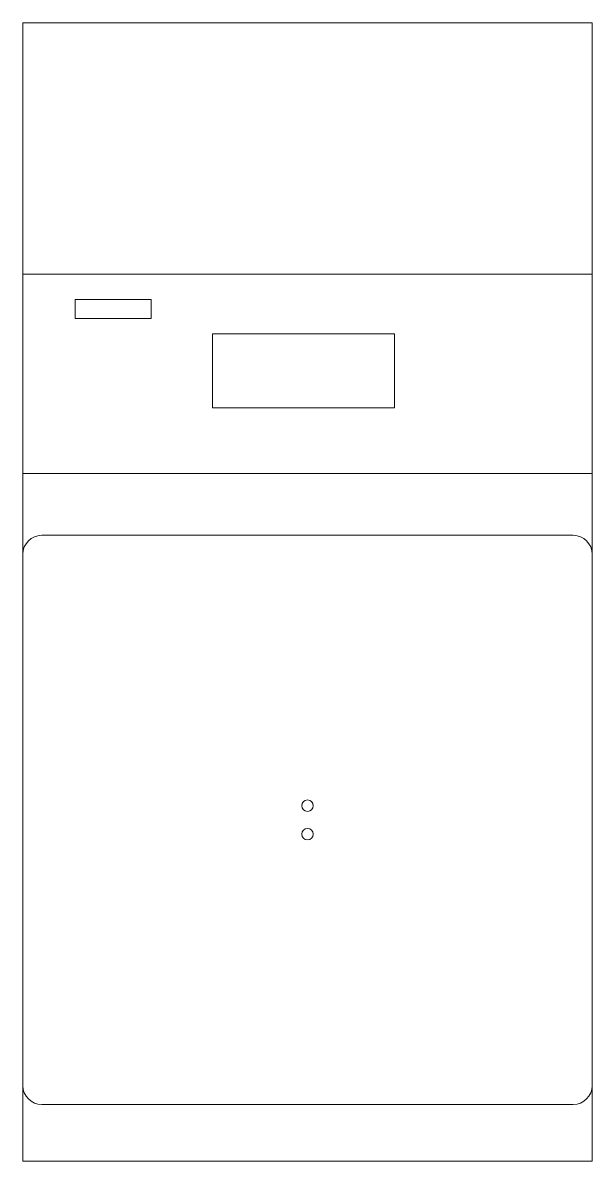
# Model space of a CAD drawing. Header units: millimetres. Extents: x 0 to 300, y -1 to 599.
import ezdxf

# ---------------------------------------------------------------- set-up
doc = ezdxf.new("R2010")
doc.units = ezdxf.units.MM

msp = doc.modelspace()

# ---------------------------------------------------------------- linework, layer by layer
at = {"color": 7, "linetype": 'Continuous', "lineweight": 15}
for p, q in [((300.48, 599.05), (0.48, 599.05)), ((0.48, 599.05), (0.48, 466.47)), ((300.48, 466.47), (300.48, 599.05)), ((0.48, 466.47), (0.48, 361.47)), ((300.48, 466.47), (0.48, 466.47)), ((300.48, 466.47), (300.48, 361.47)), ((68.1, 453.27), (28.1, 453.27)), ((28.1, 453.27), (28.1, 443.27)), ((68.1, 443.27), (68.1, 453.27)), ((28.1, 443.27), (68.1, 443.27)), ((196.28, 435.04), (100.48, 435.04)), ((100.48, 435.04), (100.48, 396.04)), ((196.28, 396.04), (196.28, 435.04)), ((100.48, 396.04), (196.28, 396.04)), ((300.48, 361.47), (0.48, 361.47)), ((0.48, 361.47), (0.48, 318.93)), ((300.48, 318.93), (300.48, 361.47)), ((290.48, 328.93), (10.48, 328.93)), ((0.48, 318.93), (0.48, 38.93)), ((300.48, 38.93), (300.48, 318.93)), ((0.48, 38.93), (0.48, -0.95)), ((300.48, -0.95), (300.48, 38.93)), ((10.48, 28.93), (290.48, 28.93)), ((0.48, -0.95), (300.48, -0.95))]:
    msp.add_line(p, q, dxfattribs=at)
for centre in [(150.48, 186.43), (150.48, 171.43)]:
    msp.add_circle(centre, 3, dxfattribs=at)
for centre, start, end in [((10.48, 318.93), 90, 180), ((290.48, 318.93), 0, 90), ((10.48, 38.93), 180, 270), ((290.48, 38.93), 270, 0)]:
    msp.add_arc(centre, 10, start, end, dxfattribs=at)

doc.saveas('drawing.dxf')
